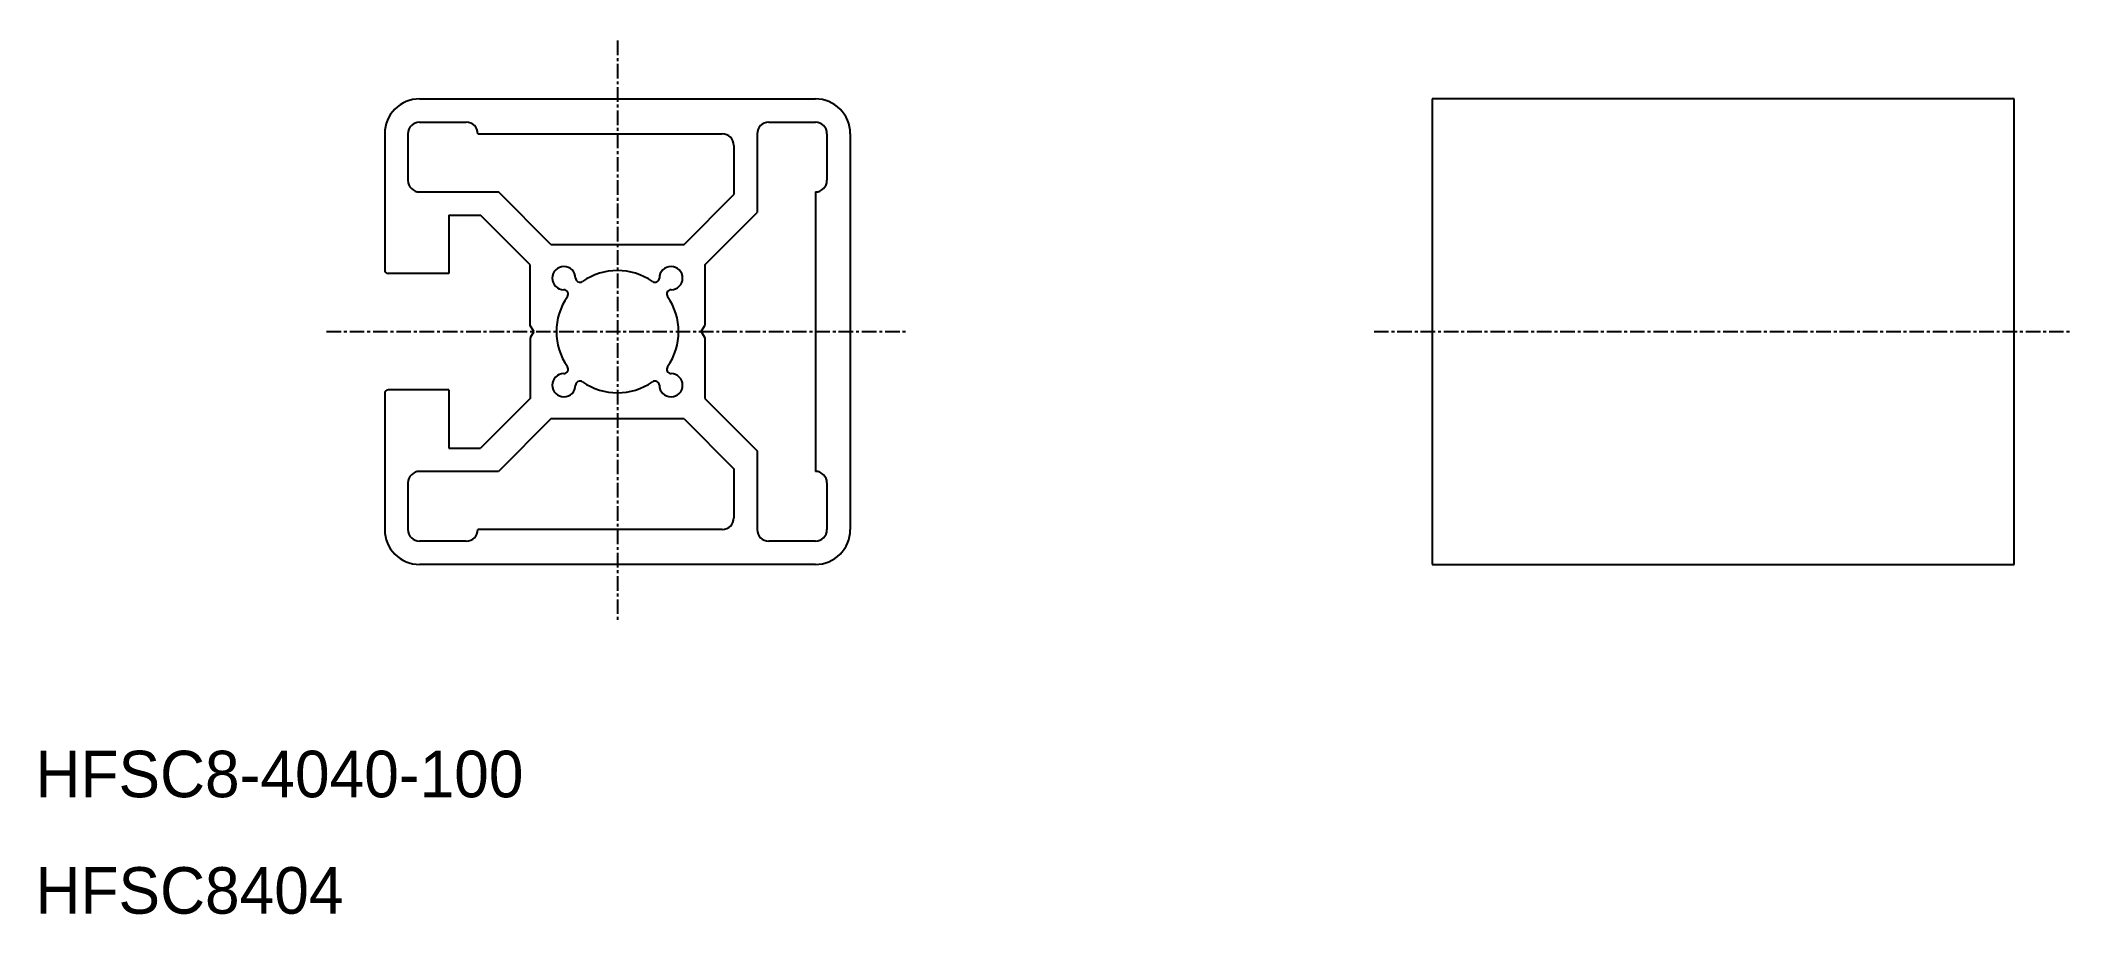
# Model space of a CAD drawing. Extents: x 0 to 175, y 0 to 75.
import ezdxf

# ---------------------------------------------------------------- set-up
doc = ezdxf.new("R2010")
doc.units = 0
doc.linetypes.add('CENTER', pattern=[2, 1.25, -0.25, 0.25, -0.25])
doc.layers.get('0').update_dxf_attribs({"linetype": 'CONTINUOUS'})
doc.layers.add('CENTER', color=1, linetype='CENTER')

msp = doc.modelspace()

# ---------------------------------------------------------------- linework, layer by layer
at = {"color": 7, "linetype": 'CONTINUOUS'}
for p, q in [((33, 70), (67, 70)), ((170, 70), (120, 70)), ((120, 70), (120, 30)), ((170, 30), (170, 70)), ((30, 67), (30, 55.3)), ((32, 67), (32, 63)), ((33, 68), (37, 68)), ((38, 67), (59, 67)), ((62, 67), (62, 60.23)), ((63, 68), (67, 68)), ((68, 67), (68, 63)), ((70, 67), (70, 33)), ((60, 66), (60, 61.77)), ((33, 62), (39.77, 62)), ((44.27, 57.5), (39.77, 62)), ((55.73, 57.5), (60, 61.77)), ((67, 62), (67, 38)), ((35.5, 60), (35.5, 55)), ((35.5, 60), (38.23, 60)), ((42.5, 55.73), (38.23, 60)), ((57.5, 55.73), (62, 60.23)), ((44.27, 57.5), (55.73, 57.5)), ((35.5, 55), (30.3, 55)), ((42.5, 50.52), (42.5, 55.73)), ((57.5, 55.73), (57.5, 50.52)), ((42.8, 50), (42.5, 50.52)), ((42.8, 50), (42.5, 49.48)), ((42.5, 49.48), (42.5, 44.27)), ((57.2, 50), (57.5, 50.52)), ((57.2, 50), (57.5, 49.48)), ((57.5, 49.48), (57.5, 44.27)), ((30, 44.7), (30, 33)), ((35.5, 45), (30.3, 45)), ((35.5, 45), (35.5, 40)), ((42.5, 44.27), (38.23, 40)), ((57.5, 44.27), (62, 39.77)), ((44.27, 42.5), (39.77, 38)), ((55.73, 42.5), (44.27, 42.5)), ((55.73, 42.5), (60, 38.23)), ((35.5, 40), (38.23, 40)), ((62, 39.77), (62, 33)), ((32, 37), (32, 33)), ((39.77, 38), (33, 38)), ((60, 38.23), (60, 34)), ((68, 37), (68, 33)), ((37, 32), (33, 32)), ((59, 33), (38, 33)), ((67, 32), (63, 32)), ((67, 30), (33, 30)), ((120, 30), (170, 30))]:
    msp.add_line(p, q, dxfattribs=at)
for centre, radius, start, end in [((33, 67), 3, 90, 180), ((67, 67), 3, 0, 90), ((33, 67), 1, 90, 180), ((37, 67), 1, 0, 90), ((59, 66), 1, 0, 90), ((63, 67), 1, 90, 180), ((67, 67), 1, 0, 90), ((33, 63), 1, 180, 270), ((67, 63), 1, 270, 0), ((30.3, 55.3), 0.3, 180, 270), ((45.4, 54.6), 1, 0.5512, 269.4344), ((46.78, 54.62), 0.381, 182.459, 303.8076), ((50, 50), 5.25, 55.1242, 124.9014), ((53.22, 54.62), 0.381, 235.8324, 357.5393), ((54.6, 54.6), 1, 270.5654, 179.4508), ((50, 50), 5.25, 145.1063, 214.8945), ((45.38, 53.22), 0.381, 326.086, 87.5779), ((54.62, 53.22), 0.381, 92.4223, 213.8863), ((50, 50), 5.25, 325.1042, 34.8957), ((45.4, 45.4), 1, 90.674, 359.4088), ((45.38, 46.78), 0.381, 272.1281, 33.9074), ((46.78, 45.38), 0.381, 56.0902, 177.647), ((50, 50), 5.25, 235.1059, 304.8924), ((53.22, 45.38), 0.381, 2.4583, 123.9315), ((54.6, 45.4), 1, 180.5523, 89.4605), ((54.62, 46.78), 0.381, 146.1157, 267.5086), ((30.3, 44.7), 0.3, 90, 180), ((33, 37), 1, 90, 180), ((67, 37), 1, 0, 90), ((59, 34), 1, 270, 0), ((33, 33), 3, 180, 270), ((33, 33), 1, 180, 270), ((37, 33), 1, 270, 360), ((63, 33), 1, 180, 270), ((67, 33), 1, 270, 0), ((67, 33), 3, 270, 0)]:
    msp.add_arc(centre, radius, start, end, dxfattribs=at)
at = {"layer": 'CENTER', "color": 1, "linetype": 'CENTER'}
for p, q in [((50, 75), (50, 25)), ((25, 50), (75, 50)), ((115, 50), (175, 50))]:
    msp.add_line(p, q, dxfattribs=at)

# ---------------------------------------------------------------- texts
at = {"color": 7, "linetype": 'CONTINUOUS'}
for s, p in [('HFSC8-4040-100', (0, 10)), ('HFSC8404', (0, 0))]:
    msp.add_text(s, height=4, dxfattribs=at).set_placement(p)

doc.saveas('drawing.dxf')
